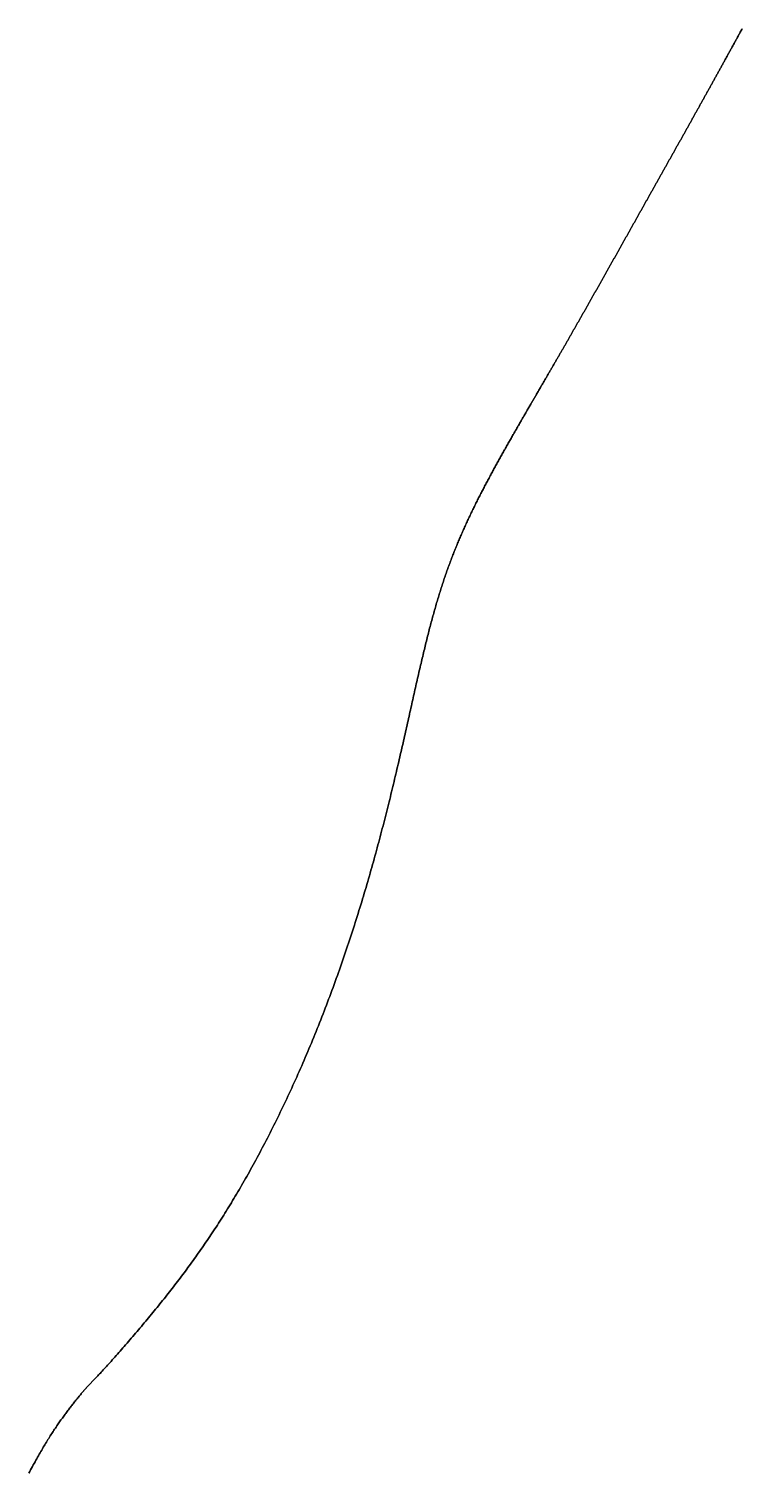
# Model space of a CAD drawing. Header units: inches. Extents: x 130170 to 284068, y 377793 to 804530.
# Drawn here: x 259094 to 259143.3, y 738365.3 to 738465.1 of the extents above; entities that cross this region are included whole.
import ezdxf

# ---------------------------------------------------------------- set-up
doc = ezdxf.new("R2010")
doc.units = ezdxf.units.IN
doc.header["$MEASUREMENT"] = 0
doc.layers.add('muni_il', color=7, linetype='Continuous')

msp = doc.modelspace()

# ---------------------------------------------------------------- linework, layer by layer
at = {"layer": 'muni_il'}
for points in [[(259093.969, 738365.237), (259094.031, 738365.354), (259094.092, 738365.469), (259094.154, 738365.583), (259094.214, 738365.695), (259094.275, 738365.806), (259094.334, 738365.915), (259094.394, 738366.023), (259094.453, 738366.13), (259094.511, 738366.235), (259094.569, 738366.338), (259094.627, 738366.441), (259094.684, 738366.541), (259094.741, 738366.641), (259094.797, 738366.739), (259094.853, 738366.835), (259094.908, 738366.93), (259094.963, 738367.024), (259095.018, 738367.116), (259095.072, 738367.207), (259095.126, 738367.297), (259095.18, 738367.386), (259095.233, 738367.473), (259095.286, 738367.559), (259095.338, 738367.643), (259095.39, 738367.727), (259095.442, 738367.809), (259095.494, 738367.89), (259095.545, 738367.97), (259095.596, 738368.048), (259095.646, 738368.126), (259095.697, 738368.203), (259095.747, 738368.278), (259095.797, 738368.353), (259095.846, 738368.426), (259095.895, 738368.499), (259095.945, 738368.571), (259095.993, 738368.641), (259096.042, 738368.711), (259096.091, 738368.78), (259096.139, 738368.849), (259096.187, 738368.916), (259096.235, 738368.983), (259096.283, 738369.049), (259096.331, 738369.115), (259096.379, 738369.18), (259096.426, 738369.244), (259096.474, 738369.308), (259096.521, 738369.371), (259096.568, 738369.434), (259096.615, 738369.497), (259096.662, 738369.559), (259096.71, 738369.62), (259096.757, 738369.681), (259096.803, 738369.742), (259096.85, 738369.802), (259096.897, 738369.862), (259096.944, 738369.922), (259096.99, 738369.981), (259097.037, 738370.04), (259097.083, 738370.099), (259097.129, 738370.157), (259097.176, 738370.215), (259097.221, 738370.273), (259097.267, 738370.33), (259097.312, 738370.386), (259097.357, 738370.442), (259097.402, 738370.497), (259097.446, 738370.552), (259097.49, 738370.605), (259097.533, 738370.658), (259097.575, 738370.71), (259097.616, 738370.76), (259097.657, 738370.809), (259097.696, 738370.856), (259097.734, 738370.902), (259097.771, 738370.946), (259097.806, 738370.987), (259097.839, 738371.026), (259097.87, 738371.062), (259097.898, 738371.095), (259097.924, 738371.124), (259097.947, 738371.149), (259098.638, 738371.872), (259098.737, 738371.975), (259098.791, 738372.032), (259098.848, 738372.093), (259098.907, 738372.157), (259098.97, 738372.224), (259099.036, 738372.295), (259099.104, 738372.369), (259099.175, 738372.446), (259099.248, 738372.526), (259099.324, 738372.608), (259099.402, 738372.694), (259099.482, 738372.782), (259099.563, 738372.873), (259099.647, 738372.966), (259099.732, 738373.061), (259099.819, 738373.159), (259099.908, 738373.258), (259099.998, 738373.36), (259100.089, 738373.463), (259100.181, 738373.568), (259100.274, 738373.674), (259100.369, 738373.781), (259100.464, 738373.89), (259100.56, 738374.001), (259100.657, 738374.112), (259100.754, 738374.224), (259100.851, 738374.338), (259100.95, 738374.452), (259101.048, 738374.566), (259101.147, 738374.682), (259101.246, 738374.798), (259101.346, 738374.915), (259101.445, 738375.032), (259101.544, 738375.149), (259101.644, 738375.267), (259101.743, 738375.386), (259101.843, 738375.504), (259101.942, 738375.623), (259102.041, 738375.742), (259102.14, 738375.861), (259102.239, 738375.98), (259102.338, 738376.099), (259102.436, 738376.218), (259102.534, 738376.337), (259102.632, 738376.457), (259102.729, 738376.576), (259102.826, 738376.695), (259102.923, 738376.815), (259103.019, 738376.934), (259103.115, 738377.053), (259103.211, 738377.173), (259103.306, 738377.292), (259103.401, 738377.411), (259103.495, 738377.53), (259103.59, 738377.65), (259103.684, 738377.769), (259103.777, 738377.888), (259103.87, 738378.008), (259103.963, 738378.127), (259104.055, 738378.247), (259104.147, 738378.366), (259104.239, 738378.486), (259104.331, 738378.606), (259104.422, 738378.726), (259104.513, 738378.846), (259104.603, 738378.967), (259104.694, 738379.088), (259104.784, 738379.208), (259104.874, 738379.33), (259104.963, 738379.451), (259105.053, 738379.573), (259105.142, 738379.695), (259105.231, 738379.818), (259105.32, 738379.941), (259105.409, 738380.065), (259105.497, 738380.188), (259105.586, 738380.313), (259105.674, 738380.438), (259105.762, 738380.563), (259105.85, 738380.689), (259105.938, 738380.816), (259106.026, 738380.943), (259106.114, 738381.071), (259106.202, 738381.199), (259106.29, 738381.328), (259106.378, 738381.458), (259106.465, 738381.588), (259106.553, 738381.72), (259106.641, 738381.852), (259106.728, 738381.984), (259106.816, 738382.118), (259106.904, 738382.252), (259106.992, 738382.388), (259107.079, 738382.524), (259107.167, 738382.66), (259107.255, 738382.798), (259107.343, 738382.937), (259107.431, 738383.076), (259107.519, 738383.217), (259107.607, 738383.358), (259107.695, 738383.501), (259107.784, 738383.644), (259107.872, 738383.788), (259107.96, 738383.933), (259108.048, 738384.079), (259108.137, 738384.226), (259108.226, 738384.375), (259108.314, 738384.524), (259108.403, 738384.674), (259108.492, 738384.825), (259108.581, 738384.977), (259108.669, 738385.13), (259108.758, 738385.284), (259108.847, 738385.439), (259108.936, 738385.595), (259109.026, 738385.753), (259109.115, 738385.911), (259109.204, 738386.07), (259109.293, 738386.23), (259109.383, 738386.391), (259109.472, 738386.554), (259109.561, 738386.717), (259109.651, 738386.881), (259109.74, 738387.046), (259109.829, 738387.213), (259109.919, 738387.38), (259110.008, 738387.548), (259110.098, 738387.717), (259110.187, 738387.887), (259110.276, 738388.058), (259110.365, 738388.23), (259110.455, 738388.403), (259110.544, 738388.577), (259110.633, 738388.752), (259110.722, 738388.928), (259110.811, 738389.105), (259110.9, 738389.282), (259110.989, 738389.461), (259111.078, 738389.64), (259111.166, 738389.821), (259111.255, 738390.002), (259111.343, 738390.184), (259111.431, 738390.366), (259111.52, 738390.55), (259111.607, 738390.734), (259111.695, 738390.92), (259111.783, 738391.105), (259111.87, 738391.292), (259111.958, 738391.48), (259112.045, 738391.668), (259112.132, 738391.857), (259112.218, 738392.047), (259112.305, 738392.237), (259112.391, 738392.428), (259112.477, 738392.62), (259112.563, 738392.812), (259112.648, 738393.006), (259112.734, 738393.199), (259112.819, 738393.394), (259112.904, 738393.588), (259112.988, 738393.784), (259113.072, 738393.98), (259113.156, 738394.177), (259113.24, 738394.374), (259113.323, 738394.571), (259113.406, 738394.769), (259113.488, 738394.968), (259113.571, 738395.167), (259113.653, 738395.367), (259113.734, 738395.567), (259113.815, 738395.767), (259113.896, 738395.968), (259113.977, 738396.169), (259114.057, 738396.37), (259114.137, 738396.572), (259114.216, 738396.774), (259114.295, 738396.977), (259114.374, 738397.18), (259114.452, 738397.383), (259114.53, 738397.586), (259114.607, 738397.789), (259114.684, 738397.993), (259114.761, 738398.197), (259114.837, 738398.401), (259114.912, 738398.606), (259114.988, 738398.81), (259115.063, 738399.015), (259115.137, 738399.22), (259115.211, 738399.424), (259115.284, 738399.629), (259115.357, 738399.834), (259115.43, 738400.039), (259115.502, 738400.244), (259115.573, 738400.45), (259115.645, 738400.655), (259115.715, 738400.86), (259115.786, 738401.065), (259115.855, 738401.27), (259115.925, 738401.474), (259115.993, 738401.679), (259116.062, 738401.884), (259116.129, 738402.088), (259116.197, 738402.293), (259116.264, 738402.497), (259116.33, 738402.701), (259116.396, 738402.905), (259116.461, 738403.109), (259116.526, 738403.312), (259116.59, 738403.515), (259116.654, 738403.718), (259116.718, 738403.921), (259116.78, 738404.123), (259116.843, 738404.325), (259116.905, 738404.527), (259116.966, 738404.728), (259117.027, 738404.929), (259117.087, 738405.13), (259117.147, 738405.33), (259117.207, 738405.53), (259117.266, 738405.729), (259117.324, 738405.929), (259117.382, 738406.127), (259117.44, 738406.325), (259117.497, 738406.523), (259117.553, 738406.72), (259117.609, 738406.917), (259117.665, 738407.113), (259117.72, 738407.308), (259117.774, 738407.503), (259117.828, 738407.698), (259117.882, 738407.892), (259117.935, 738408.085), (259117.988, 738408.278), (259118.04, 738408.47), (259118.092, 738408.662), (259118.143, 738408.853), (259118.194, 738409.043), (259118.244, 738409.232), (259118.294, 738409.421), (259118.343, 738409.61), (259118.392, 738409.797), (259118.441, 738409.984), (259118.489, 738410.17), (259118.537, 738410.356), (259118.584, 738410.54), (259118.631, 738410.724), (259118.677, 738410.907), (259118.723, 738411.09), (259118.769, 738411.272), (259118.814, 738411.452), (259118.859, 738411.633), (259118.903, 738411.812), (259118.947, 738411.99), (259118.991, 738412.168), (259119.034, 738412.345), (259119.076, 738412.521), (259119.119, 738412.696), (259119.161, 738412.871), (259119.202, 738413.044), (259119.244, 738413.217), (259119.285, 738413.389), (259119.325, 738413.56), (259119.365, 738413.73), (259119.405, 738413.899), (259119.445, 738414.068), (259119.484, 738414.235), (259119.523, 738414.402), (259119.561, 738414.567), (259119.599, 738414.732), (259119.637, 738414.896), (259119.675, 738415.059), (259119.712, 738415.221), (259119.749, 738415.383), (259119.785, 738415.543), (259119.822, 738415.702), (259119.858, 738415.861), (259119.894, 738416.018), (259119.929, 738416.175), (259119.964, 738416.331), (259119.999, 738416.486), (259120.034, 738416.639), (259120.068, 738416.792), (259120.102, 738416.944), (259120.136, 738417.095), (259120.17, 738417.246), (259120.204, 738417.395), (259120.237, 738417.543), (259120.27, 738417.691), (259120.303, 738417.837), (259120.335, 738417.983), (259120.367, 738418.128), (259120.4, 738418.271), (259120.432, 738418.414), (259120.463, 738418.556), (259120.495, 738418.697), (259120.526, 738418.837), (259120.558, 738418.977), (259120.589, 738419.115), (259120.62, 738419.253), (259120.65, 738419.389), (259120.681, 738419.525), (259120.711, 738419.66), (259120.742, 738419.793), (259120.772, 738419.926), (259120.802, 738420.059), (259120.832, 738420.19), (259120.861, 738420.32), (259120.891, 738420.45), (259120.921, 738420.579), (259120.95, 738420.706), (259120.98, 738420.833), (259121.009, 738420.959), (259121.038, 738421.085), (259121.067, 738421.209), (259121.096, 738421.333), (259121.125, 738421.456), (259121.154, 738421.578), (259121.182, 738421.699), (259121.211, 738421.82), (259121.24, 738421.939), (259121.268, 738422.058), (259121.297, 738422.176), (259121.325, 738422.294), (259121.354, 738422.41), (259121.382, 738422.526), (259121.41, 738422.641), (259121.439, 738422.755), (259121.467, 738422.869), (259121.495, 738422.982), (259121.523, 738423.094), (259121.552, 738423.205), (259121.58, 738423.316), (259121.608, 738423.426), (259121.636, 738423.535), (259121.664, 738423.644), (259121.693, 738423.752), (259121.721, 738423.859), (259121.749, 738423.966), (259121.777, 738424.072), (259121.805, 738424.177), (259121.834, 738424.282), (259121.862, 738424.386), (259121.89, 738424.489), (259121.919, 738424.592), (259121.947, 738424.694), (259121.976, 738424.796), (259122.004, 738424.897), (259122.033, 738424.997), (259122.061, 738425.097), (259122.09, 738425.196), (259122.119, 738425.295), (259122.147, 738425.393), (259122.176, 738425.491), (259122.205, 738425.588), (259122.234, 738425.684), (259122.263, 738425.781), (259122.292, 738425.876), (259122.321, 738425.971), (259122.35, 738426.066), (259122.38, 738426.16), (259122.409, 738426.253), (259122.439, 738426.346), (259122.468, 738426.439), (259122.498, 738426.531), (259122.527, 738426.623), (259122.557, 738426.714), (259122.587, 738426.805), (259122.617, 738426.895), (259122.647, 738426.985), (259122.677, 738427.075), (259122.708, 738427.164), (259122.738, 738427.253), (259122.768, 738427.341), (259122.799, 738427.429), (259122.829, 738427.516), (259122.86, 738427.604), (259122.891, 738427.691), (259122.922, 738427.777), (259122.953, 738427.863), (259122.984, 738427.949), (259123.016, 738428.034), (259123.047, 738428.12), (259123.078, 738428.204), (259123.11, 738428.289), (259123.142, 738428.373), (259123.174, 738428.457), (259123.206, 738428.54), (259123.238, 738428.624), (259123.27, 738428.706), (259123.302, 738428.789), (259123.334, 738428.872), (259123.367, 738428.954), (259123.4, 738429.035), (259123.432, 738429.117), (259123.465, 738429.198), (259123.498, 738429.279), (259123.531, 738429.36), (259123.564, 738429.441), (259123.598, 738429.521), (259123.631, 738429.601), (259123.664, 738429.681), (259123.698, 738429.761), (259123.732, 738429.84), (259123.766, 738429.919), (259123.8, 738429.998), (259123.834, 738430.077), (259123.868, 738430.156), (259123.902, 738430.234), (259123.936, 738430.312), (259123.971, 738430.39), (259124.006, 738430.468), (259124.04, 738430.546), (259124.075, 738430.623), (259124.11, 738430.7), (259124.145, 738430.777), (259124.18, 738430.854), (259124.215, 738430.931), (259124.251, 738431.008), (259124.286, 738431.084), (259124.322, 738431.16), (259124.357, 738431.236), (259124.393, 738431.312), (259124.429, 738431.388), (259124.465, 738431.463), (259124.501, 738431.539), (259124.537, 738431.614), (259124.573, 738431.689), (259124.609, 738431.764), (259124.645, 738431.839), (259124.682, 738431.914), (259124.718, 738431.989), (259124.755, 738432.063), (259124.792, 738432.137), (259124.828, 738432.212), (259124.865, 738432.286), (259124.902, 738432.36), (259124.939, 738432.433), (259124.976, 738432.507), (259125.013, 738432.581), (259125.05, 738432.654), (259125.087, 738432.727), (259125.125, 738432.8), (259125.162, 738432.873), (259125.2, 738432.946), (259125.237, 738433.019), (259125.274, 738433.092), (259125.312, 738433.164), (259125.35, 738433.237), (259125.387, 738433.309), (259125.425, 738433.381), (259125.463, 738433.453), (259125.5, 738433.525), (259125.538, 738433.597), (259125.576, 738433.669), (259125.614, 738433.74), (259125.652, 738433.812), (259125.69, 738433.883), (259125.728, 738433.954), (259125.766, 738434.025), (259125.804, 738434.096), (259125.842, 738434.167), (259125.88, 738434.238), (259125.918, 738434.308), (259125.956, 738434.379), (259125.995, 738434.449), (259126.033, 738434.52), (259126.071, 738434.59), (259126.109, 738434.66), (259126.147, 738434.729), (259126.185, 738434.799), (259126.224, 738434.869), (259126.262, 738434.938), (259126.3, 738435.008), (259126.338, 738435.077), (259126.376, 738435.146), (259126.414, 738435.215), (259126.452, 738435.284), (259126.491, 738435.352), (259126.529, 738435.421), (259126.567, 738435.489), (259126.605, 738435.557), (259126.643, 738435.625), (259126.681, 738435.693), (259126.719, 738435.761), (259126.757, 738435.829), (259126.795, 738435.897), (259126.833, 738435.964), (259126.871, 738436.031), (259126.908, 738436.098), (259126.946, 738436.165), (259126.984, 738436.232), (259127.022, 738436.299), (259127.06, 738436.365), (259127.097, 738436.432), (259127.135, 738436.498), (259127.172, 738436.564), (259127.21, 738436.63), (259127.247, 738436.696), (259127.285, 738436.762), (259127.322, 738436.827), (259127.359, 738436.892), (259127.396, 738436.957), (259127.434, 738437.023), (259127.471, 738437.087), (259127.508, 738437.152), (259127.545, 738437.217), (259127.582, 738437.281), (259127.618, 738437.345), (259127.655, 738437.409), (259127.692, 738437.473), (259127.728, 738437.537), (259127.765, 738437.6), (259127.802, 738437.664), (259127.838, 738437.727), (259127.874, 738437.79), (259127.91, 738437.853), (259127.947, 738437.915), (259127.983, 738437.978), (259128.019, 738438.04), (259128.054, 738438.102), (259128.09, 738438.164), (259128.126, 738438.226), (259128.162, 738438.288), (259128.197, 738438.349), (259128.233, 738438.411), (259128.268, 738438.472), (259128.303, 738438.533), (259128.339, 738438.593), (259128.374, 738438.654), (259128.409, 738438.714), (259128.444, 738438.775), (259128.479, 738438.835), (259128.513, 738438.895), (259128.548, 738438.954), (259128.582, 738439.014), (259128.617, 738439.073), (259128.651, 738439.132), (259128.685, 738439.191), (259128.72, 738439.25), (259128.753, 738439.308), (259128.787, 738439.367), (259128.821, 738439.425), (259128.855, 738439.483), (259128.889, 738439.541), (259128.922, 738439.599), (259128.956, 738439.656), (259128.989, 738439.714), (259129.022, 738439.771), (259129.055, 738439.828), (259129.088, 738439.885), (259129.121, 738439.941), (259129.154, 738439.998), (259129.186, 738440.054), (259129.219, 738440.11), (259129.252, 738440.166), (259129.284, 738440.222), (259129.316, 738440.277), (259129.348, 738440.332), (259129.38, 738440.388), (259129.412, 738440.443), (259129.444, 738440.497), (259129.476, 738440.552), (259129.508, 738440.606), (259129.539, 738440.661), (259129.571, 738440.715), (259129.602, 738440.769), (259129.633, 738440.823), (259129.664, 738440.876), (259129.695, 738440.93), (259129.726, 738440.983), (259129.757, 738441.036), (259129.787, 738441.089), (259129.818, 738441.141), (259129.849, 738441.194), (259129.879, 738441.247), (259129.909, 738441.299), (259129.94, 738441.351), (259129.969, 738441.403), (259130, 738441.454), (259130.029, 738441.506), (259130.059, 738441.557), (259130.089, 738441.609), (259130.118, 738441.66), (259130.148, 738441.711), (259130.177, 738441.762), (259130.207, 738441.812), (259130.236, 738441.863), (259130.265, 738441.913), (259130.294, 738441.963), (259130.323, 738442.013), (259130.352, 738442.063), (259130.38, 738442.113), (259130.409, 738442.162), (259130.438, 738442.212), (259130.466, 738442.261), (259130.494, 738442.31), (259130.523, 738442.359), (259130.551, 738442.408), (259130.579, 738442.457), (259130.607, 738442.505), (259130.635, 738442.554), (259130.663, 738442.602), (259130.69, 738442.65), (259130.718, 738442.698), (259130.746, 738442.746), (259130.773, 738442.794), (259130.8, 738442.841), (259130.828, 738442.889), (259130.855, 738442.936), (259130.882, 738442.984), (259130.909, 738443.031), (259130.936, 738443.078), (259130.963, 738443.125), (259130.99, 738443.171), (259131.017, 738443.218), (259131.044, 738443.264), (259131.07, 738443.311), (259131.097, 738443.357), (259131.123, 738443.403), (259131.15, 738443.449), (259131.176, 738443.495), (259131.202, 738443.541), (259131.229, 738443.587), (259131.255, 738443.633), (259131.281, 738443.678), (259131.307, 738443.724), (259131.333, 738443.769), (259131.359, 738443.814), (259131.384, 738443.859), (259131.41, 738443.904), (259131.436, 738443.949), (259131.462, 738443.994), (259131.487, 738444.039), (259131.513, 738444.084), (259131.538, 738444.128), (259131.564, 738444.173), (259131.589, 738444.217), (259131.614, 738444.261), (259131.64, 738444.306), (259131.665, 738444.35), (259131.69, 738444.394), (259131.715, 738444.438), (259131.74, 738444.482), (259131.765, 738444.526), (259131.79, 738444.569), (259131.815, 738444.613), (259131.84, 738444.657), (259131.865, 738444.7), (259131.889, 738444.744), (259131.914, 738444.787), (259131.939, 738444.831), (259131.963, 738444.874), (259131.988, 738444.917), (259132.013, 738444.96), (259132.037, 738445.003), (259132.062, 738445.046), (259132.086, 738445.089), (259132.111, 738445.132), (259132.135, 738445.175), (259132.159, 738445.218), (259132.184, 738445.261), (259132.208, 738445.304), (259132.232, 738445.346), (259132.256, 738445.389), (259132.28, 738445.431), (259132.304, 738445.474), (259132.329, 738445.516), (259132.353, 738445.559), (259132.377, 738445.601), (259132.401, 738445.644), (259132.425, 738445.686), (259132.449, 738445.728), (259132.473, 738445.77), (259132.497, 738445.813), (259132.521, 738445.855), (259132.544, 738445.897), (259132.568, 738445.939), (259132.592, 738445.981), (259132.616, 738446.023), (259132.64, 738446.065), (259132.663, 738446.107), (259132.687, 738446.149), (259132.711, 738446.191), (259132.735, 738446.233), (259132.758, 738446.275), (259132.782, 738446.316), (259132.806, 738446.358), (259132.829, 738446.4), (259132.853, 738446.442), (259132.876, 738446.484), (259132.9, 738446.525), (259132.924, 738446.567), (259132.947, 738446.609), (259132.971, 738446.65), (259132.994, 738446.692), (259133.018, 738446.734), (259133.041, 738446.775), (259133.065, 738446.817), (259133.088, 738446.858), (259133.112, 738446.9), (259133.135, 738446.942), (259133.159, 738446.983), (259133.182, 738447.025), (259133.206, 738447.066), (259133.229, 738447.108), (259133.253, 738447.149), (259133.276, 738447.191), (259133.299, 738447.232), (259133.323, 738447.274), (259133.346, 738447.316), (259133.37, 738447.357), (259133.393, 738447.398), (259133.417, 738447.44), (259133.44, 738447.482), (259133.463, 738447.523), (259133.487, 738447.565), (259133.51, 738447.606), (259133.534, 738447.648), (259133.557, 738447.689), (259133.58, 738447.731), (259133.604, 738447.772), (259133.627, 738447.814), (259133.651, 738447.855), (259133.674, 738447.897), (259133.697, 738447.938), (259133.721, 738447.98), (259133.744, 738448.021), (259133.768, 738448.063), (259133.791, 738448.105), (259133.814, 738448.146), (259133.838, 738448.188), (259133.861, 738448.229), (259133.885, 738448.271), (259133.908, 738448.313), (259133.931, 738448.354), (259133.955, 738448.396), (259133.978, 738448.438), (259134.002, 738448.479), (259134.025, 738448.521), (259134.049, 738448.563), (259134.072, 738448.604), (259134.096, 738448.646), (259134.119, 738448.688), (259134.143, 738448.729), (259134.166, 738448.771), (259134.19, 738448.813), (259134.213, 738448.855), (259134.236, 738448.896), (259134.26, 738448.938), (259134.283, 738448.98), (259134.307, 738449.022), (259134.331, 738449.064), (259134.354, 738449.106), (259134.378, 738449.148), (259134.401, 738449.189), (259134.425, 738449.231), (259134.448, 738449.273), (259134.472, 738449.315), (259134.495, 738449.357), (259134.519, 738449.399), (259134.543, 738449.441), (259134.566, 738449.483), (259134.59, 738449.525), (259134.613, 738449.567), (259134.637, 738449.61), (259134.661, 738449.652), (259134.684, 738449.694), (259134.708, 738449.736), (259134.732, 738449.778), (259134.755, 738449.82), (259134.779, 738449.863), (259134.803, 738449.905), (259134.826, 738449.947), (259134.85, 738449.989), (259134.874, 738450.032), (259134.898, 738450.074), (259134.921, 738450.116), (259134.945, 738450.159), (259134.969, 738450.201), (259134.993, 738450.243), (259135.017, 738450.286), (259135.04, 738450.328), (259135.064, 738450.371), (259135.088, 738450.413), (259135.112, 738450.455), (259135.136, 738450.498), (259135.159, 738450.541), (259135.183, 738450.583), (259135.207, 738450.626), (259135.231, 738450.668), (259135.255, 738450.711), (259135.279, 738450.754), (259135.303, 738450.796), (259135.327, 738450.839), (259135.351, 738450.882), (259135.375, 738450.924), (259135.399, 738450.967), (259135.423, 738451.01), (259135.447, 738451.053), (259135.471, 738451.096), (259135.495, 738451.138), (259135.519, 738451.181), (259135.543, 738451.224), (259135.567, 738451.267), (259135.591, 738451.31), (259135.615, 738451.353), (259135.639, 738451.396), (259135.663, 738451.439), (259135.687, 738451.482), (259135.711, 738451.525), (259135.735, 738451.568), (259135.759, 738451.611), (259135.784, 738451.654), (259135.808, 738451.697), (259135.832, 738451.74), (259135.856, 738451.784), (259135.88, 738451.827), (259135.904, 738451.87), (259135.929, 738451.913), (259135.953, 738451.956), (259135.977, 738452), (259136.001, 738452.043), (259136.026, 738452.086), (259136.05, 738452.129), (259136.074, 738452.173), (259136.098, 738452.216), (259136.123, 738452.26), (259136.147, 738452.303), (259136.171, 738452.346), (259136.196, 738452.39), (259136.22, 738452.433), (259136.244, 738452.477), (259136.269, 738452.52), (259136.293, 738452.564), (259136.317, 738452.607), (259136.342, 738452.651), (259136.366, 738452.694), (259136.391, 738452.738), (259136.415, 738452.782), (259136.44, 738452.825), (259136.464, 738452.869), (259136.488, 738452.913), (259136.513, 738452.956), (259136.537, 738453), (259136.562, 738453.044), (259136.586, 738453.087), (259136.611, 738453.131), (259136.635, 738453.175), (259136.66, 738453.219), (259136.684, 738453.262), (259136.709, 738453.306), (259136.734, 738453.35), (259136.758, 738453.394), (259136.783, 738453.438), (259136.807, 738453.482), (259136.832, 738453.526), (259136.856, 738453.57), (259136.881, 738453.613), (259136.906, 738453.657), (259136.93, 738453.701), (259136.955, 738453.745), (259136.98, 738453.789), (259137.004, 738453.833), (259137.029, 738453.877), (259137.054, 738453.921), (259137.078, 738453.965), (259137.103, 738454.01), (259137.128, 738454.054), (259137.152, 738454.098), (259137.177, 738454.142), (259137.202, 738454.186), (259137.227, 738454.23), (259137.251, 738454.275), (259137.276, 738454.319), (259137.301, 738454.363), (259137.326, 738454.407), (259137.351, 738454.451), (259137.375, 738454.496), (259137.4, 738454.54), (259137.425, 738454.584), (259137.45, 738454.628), (259137.475, 738454.673), (259137.5, 738454.717), (259137.524, 738454.762), (259137.549, 738454.806), (259137.574, 738454.85), (259137.599, 738454.895), (259137.624, 738454.939), (259137.649, 738454.984), (259137.674, 738455.028), (259137.699, 738455.073), (259137.724, 738455.117), (259137.749, 738455.162), (259137.774, 738455.206), (259137.798, 738455.251), (259137.823, 738455.295), (259137.848, 738455.34), (259137.873, 738455.384), (259137.898, 738455.429), (259137.923, 738455.474), (259137.948, 738455.518), (259137.973, 738455.563), (259137.998, 738455.608), (259138.024, 738455.652), (259138.049, 738455.697), (259138.074, 738455.742), (259138.099, 738455.786), (259138.124, 738455.831), (259138.149, 738455.876), (259138.174, 738455.921), (259138.199, 738455.966), (259138.224, 738456.011), (259138.25, 738456.055), (259138.275, 738456.1), (259138.3, 738456.145), (259138.325, 738456.19), (259138.35, 738456.235), (259138.375, 738456.28), (259138.4, 738456.325), (259138.426, 738456.37), (259138.451, 738456.415), (259138.476, 738456.46), (259138.502, 738456.505), (259138.527, 738456.55), (259138.552, 738456.595), (259138.577, 738456.64), (259138.603, 738456.686), (259138.628, 738456.731), (259138.653, 738456.776), (259138.679, 738456.821), (259138.704, 738456.867), (259138.729, 738456.912), (259138.755, 738456.957), (259138.78, 738457.003), (259138.806, 738457.048), (259138.831, 738457.093), (259138.856, 738457.139), (259138.882, 738457.184), (259138.907, 738457.23), (259138.933, 738457.275), (259138.958, 738457.321), (259138.984, 738457.366), (259139.009, 738457.412), (259139.035, 738457.457), (259139.06, 738457.503), (259139.086, 738457.549), (259139.111, 738457.594), (259139.137, 738457.64), (259139.163, 738457.686), (259139.188, 738457.732), (259139.214, 738457.777), (259139.24, 738457.823), (259139.265, 738457.869), (259139.291, 738457.915), (259139.317, 738457.961), (259139.342, 738458.007), (259139.368, 738458.053), (259139.394, 738458.099), (259139.42, 738458.145), (259139.446, 738458.191), (259139.471, 738458.238), (259139.497, 738458.284), (259139.523, 738458.33), (259139.549, 738458.376), (259139.575, 738458.423), (259139.601, 738458.469), (259139.627, 738458.516), (259139.653, 738458.562), (259139.679, 738458.609), (259139.705, 738458.655), (259139.731, 738458.702), (259139.757, 738458.749), (259139.783, 738458.795), (259139.809, 738458.842), (259139.835, 738458.889), (259139.861, 738458.936), (259139.887, 738458.982), (259139.914, 738459.029), (259139.94, 738459.076), (259139.966, 738459.124), (259139.992, 738459.171), (259140.019, 738459.218), (259140.045, 738459.265), (259140.071, 738459.312), (259140.098, 738459.36), (259140.124, 738459.407), (259140.15, 738459.454), (259140.177, 738459.502), (259140.203, 738459.549), (259140.23, 738459.597), (259140.256, 738459.645), (259140.283, 738459.692), (259140.31, 738459.74), (259140.336, 738459.788), (259140.363, 738459.836), (259140.39, 738459.884), (259140.416, 738459.932), (259140.443, 738459.98), (259140.47, 738460.028), (259140.497, 738460.077), (259140.524, 738460.125), (259140.551, 738460.173), (259140.577, 738460.222), (259140.604, 738460.27), (259140.631, 738460.319), (259140.658, 738460.367), (259140.686, 738460.416), (259140.713, 738460.465), (259140.74, 738460.514), (259140.767, 738460.563), (259140.794, 738460.612), (259140.821, 738460.661), (259140.849, 738460.71), (259140.876, 738460.76), (259140.903, 738460.809), (259140.931, 738460.858), (259140.958, 738460.908), (259140.986, 738460.957), (259141.013, 738461.007), (259141.041, 738461.057), (259141.069, 738461.107), (259141.096, 738461.157), (259141.124, 738461.207), (259141.152, 738461.257), (259141.179, 738461.307), (259141.207, 738461.357), (259141.235, 738461.408), (259141.263, 738461.458), (259141.291, 738461.509), (259141.319, 738461.56), (259141.347, 738461.61), (259141.375, 738461.661), (259141.403, 738461.712), (259141.432, 738461.763), (259141.46, 738461.814), (259141.488, 738461.865), (259141.516, 738461.917), (259141.545, 738461.968), (259141.573, 738462.02), (259141.602, 738462.071), (259141.63, 738462.123), (259141.659, 738462.175), (259141.688, 738462.227), (259141.716, 738462.279), (259141.745, 738462.331), (259141.774, 738462.383), (259141.803, 738462.435), (259141.832, 738462.488), (259141.861, 738462.54), (259141.89, 738462.593), (259141.919, 738462.646), (259141.948, 738462.699), (259141.977, 738462.752), (259142.006, 738462.805), (259142.036, 738462.858), (259142.065, 738462.911), (259142.094, 738462.965), (259142.124, 738463.018), (259142.153, 738463.072), (259142.183, 738463.126), (259142.213, 738463.179), (259142.242, 738463.233), (259142.272, 738463.287), (259142.302, 738463.342), (259142.332, 738463.396), (259142.361, 738463.45), (259142.391, 738463.505), (259142.422, 738463.56), (259142.452, 738463.614), (259142.482, 738463.669), (259142.512, 738463.724), (259142.542, 738463.779), (259142.573, 738463.835), (259142.603, 738463.89), (259142.634, 738463.945), (259142.664, 738464.001), (259142.695, 738464.057), (259142.725, 738464.113), (259142.756, 738464.168), (259142.787, 738464.225), (259142.817, 738464.281), (259142.848, 738464.337), (259142.879, 738464.393), (259142.91, 738464.45), (259142.941, 738464.507), (259142.973, 738464.563), (259143.004, 738464.62), (259143.035, 738464.677), (259143.066, 738464.734), (259143.098, 738464.792), (259143.129, 738464.849), (259143.161, 738464.907), (259143.192, 738464.964), (259143.224, 738465.022), (259143.256, 738465.08)], [(259143.256, 738465.08), (259143.224, 738465.022), (259143.192, 738464.964), (259143.161, 738464.907), (259143.129, 738464.849), (259143.098, 738464.792), (259143.066, 738464.734), (259143.035, 738464.677), (259143.004, 738464.62), (259142.973, 738464.563), (259142.941, 738464.507), (259142.91, 738464.45), (259142.879, 738464.393), (259142.848, 738464.337), (259142.817, 738464.281), (259142.787, 738464.225), (259142.756, 738464.168), (259142.725, 738464.113), (259142.695, 738464.057), (259142.664, 738464.001), (259142.634, 738463.945), (259142.603, 738463.89), (259142.573, 738463.835), (259142.542, 738463.779), (259142.512, 738463.724), (259142.482, 738463.669), (259142.452, 738463.614), (259142.422, 738463.56), (259142.391, 738463.505), (259142.361, 738463.45), (259142.332, 738463.396), (259142.302, 738463.342), (259142.272, 738463.287), (259142.242, 738463.233), (259142.213, 738463.179), (259142.183, 738463.126), (259142.153, 738463.072), (259142.124, 738463.018), (259142.094, 738462.965), (259142.065, 738462.911), (259142.036, 738462.858), (259142.006, 738462.805), (259141.977, 738462.752), (259141.948, 738462.699), (259141.919, 738462.646), (259141.89, 738462.593), (259141.861, 738462.54), (259141.832, 738462.488), (259141.803, 738462.435), (259141.774, 738462.383), (259141.745, 738462.331), (259141.716, 738462.279), (259141.688, 738462.227), (259141.659, 738462.175), (259141.63, 738462.123), (259141.602, 738462.071), (259141.573, 738462.02), (259141.545, 738461.968), (259141.516, 738461.917), (259141.488, 738461.865), (259141.46, 738461.814), (259141.432, 738461.763), (259141.403, 738461.712), (259141.375, 738461.661), (259141.347, 738461.61), (259141.319, 738461.56), (259141.291, 738461.509), (259141.263, 738461.458), (259141.235, 738461.408), (259141.207, 738461.357), (259141.179, 738461.307), (259141.152, 738461.257), (259141.124, 738461.207), (259141.096, 738461.157), (259141.069, 738461.107), (259141.041, 738461.057), (259141.013, 738461.007), (259140.986, 738460.957), (259140.958, 738460.908), (259140.931, 738460.858), (259140.903, 738460.809), (259140.876, 738460.76), (259140.849, 738460.71), (259140.821, 738460.661), (259140.794, 738460.612), (259140.767, 738460.563), (259140.74, 738460.514), (259140.713, 738460.465), (259140.686, 738460.416), (259140.658, 738460.367), (259140.631, 738460.319), (259140.604, 738460.27), (259140.577, 738460.222), (259140.551, 738460.173), (259140.524, 738460.125), (259140.497, 738460.077), (259140.47, 738460.028), (259140.443, 738459.98), (259140.416, 738459.932), (259140.39, 738459.884), (259140.363, 738459.836), (259140.336, 738459.788), (259140.31, 738459.74), (259140.283, 738459.692), (259140.256, 738459.645), (259140.23, 738459.597), (259140.203, 738459.549), (259140.177, 738459.502), (259140.15, 738459.454), (259140.124, 738459.407), (259140.098, 738459.36), (259140.071, 738459.312), (259140.045, 738459.265), (259140.019, 738459.218), (259139.992, 738459.171), (259139.966, 738459.124), (259139.94, 738459.076), (259139.914, 738459.029), (259139.887, 738458.982), (259139.861, 738458.936), (259139.835, 738458.889), (259139.809, 738458.842), (259139.783, 738458.795), (259139.757, 738458.749), (259139.731, 738458.702), (259139.705, 738458.655), (259139.679, 738458.609), (259139.653, 738458.562), (259139.627, 738458.516), (259139.601, 738458.469), (259139.575, 738458.423), (259139.549, 738458.376), (259139.523, 738458.33), (259139.497, 738458.284), (259139.471, 738458.238), (259139.446, 738458.191), (259139.42, 738458.145), (259139.394, 738458.099), (259139.368, 738458.053), (259139.342, 738458.007), (259139.317, 738457.961), (259139.291, 738457.915), (259139.265, 738457.869), (259139.24, 738457.823), (259139.214, 738457.777), (259139.188, 738457.732), (259139.163, 738457.686), (259139.137, 738457.64), (259139.111, 738457.594), (259139.086, 738457.549), (259139.06, 738457.503), (259139.035, 738457.457), (259139.009, 738457.412), (259138.984, 738457.366), (259138.958, 738457.321), (259138.933, 738457.275), (259138.907, 738457.23), (259138.882, 738457.184), (259138.856, 738457.139), (259138.831, 738457.093), (259138.806, 738457.048), (259138.78, 738457.003), (259138.755, 738456.957), (259138.729, 738456.912), (259138.704, 738456.867), (259138.679, 738456.821), (259138.653, 738456.776), (259138.628, 738456.731), (259138.603, 738456.686), (259138.577, 738456.64), (259138.552, 738456.595), (259138.527, 738456.55), (259138.502, 738456.505), (259138.476, 738456.46), (259138.451, 738456.415), (259138.426, 738456.37), (259138.4, 738456.325), (259138.375, 738456.28), (259138.35, 738456.235), (259138.325, 738456.19), (259138.3, 738456.145), (259138.275, 738456.1), (259138.25, 738456.055), (259138.224, 738456.011), (259138.199, 738455.966), (259138.174, 738455.921), (259138.149, 738455.876), (259138.124, 738455.831), (259138.099, 738455.786), (259138.074, 738455.742), (259138.049, 738455.697), (259138.024, 738455.652), (259137.998, 738455.608), (259137.973, 738455.563), (259137.948, 738455.518), (259137.923, 738455.474), (259137.898, 738455.429), (259137.873, 738455.384), (259137.848, 738455.34), (259137.823, 738455.295), (259137.798, 738455.251), (259137.774, 738455.206), (259137.749, 738455.162), (259137.724, 738455.117), (259137.699, 738455.073), (259137.674, 738455.028), (259137.649, 738454.984), (259137.624, 738454.939), (259137.599, 738454.895), (259137.574, 738454.85), (259137.549, 738454.806), (259137.524, 738454.762), (259137.5, 738454.717), (259137.475, 738454.673), (259137.45, 738454.628), (259137.425, 738454.584), (259137.4, 738454.54), (259137.375, 738454.496), (259137.351, 738454.451), (259137.326, 738454.407), (259137.301, 738454.363), (259137.276, 738454.319), (259137.251, 738454.275), (259137.227, 738454.23), (259137.202, 738454.186), (259137.177, 738454.142), (259137.152, 738454.098), (259137.128, 738454.054), (259137.103, 738454.01), (259137.078, 738453.965), (259137.054, 738453.921), (259137.029, 738453.877), (259137.004, 738453.833), (259136.98, 738453.789), (259136.955, 738453.745), (259136.93, 738453.701), (259136.906, 738453.657), (259136.881, 738453.613), (259136.856, 738453.57), (259136.832, 738453.526), (259136.807, 738453.482), (259136.783, 738453.438), (259136.758, 738453.394), (259136.734, 738453.35), (259136.709, 738453.306), (259136.684, 738453.262), (259136.66, 738453.219), (259136.635, 738453.175), (259136.611, 738453.131), (259136.586, 738453.087), (259136.562, 738453.044), (259136.537, 738453), (259136.513, 738452.956), (259136.488, 738452.913), (259136.464, 738452.869), (259136.44, 738452.825), (259136.415, 738452.782), (259136.391, 738452.738), (259136.366, 738452.694), (259136.342, 738452.651), (259136.317, 738452.607), (259136.293, 738452.564), (259136.269, 738452.52), (259136.244, 738452.477), (259136.22, 738452.433), (259136.196, 738452.39), (259136.171, 738452.346), (259136.147, 738452.303), (259136.123, 738452.26), (259136.098, 738452.216), (259136.074, 738452.173), (259136.05, 738452.129), (259136.026, 738452.086), (259136.001, 738452.043), (259135.977, 738452), (259135.953, 738451.956), (259135.929, 738451.913), (259135.904, 738451.87), (259135.88, 738451.827), (259135.856, 738451.784), (259135.832, 738451.74), (259135.808, 738451.697), (259135.784, 738451.654), (259135.759, 738451.611), (259135.735, 738451.568), (259135.711, 738451.525), (259135.687, 738451.482), (259135.663, 738451.439), (259135.639, 738451.396), (259135.615, 738451.353), (259135.591, 738451.31), (259135.567, 738451.267), (259135.543, 738451.224), (259135.519, 738451.181), (259135.495, 738451.138), (259135.471, 738451.096), (259135.447, 738451.053), (259135.423, 738451.01), (259135.399, 738450.967), (259135.375, 738450.924), (259135.351, 738450.882), (259135.327, 738450.839), (259135.303, 738450.796), (259135.279, 738450.754), (259135.255, 738450.711), (259135.231, 738450.668), (259135.207, 738450.626), (259135.183, 738450.583), (259135.159, 738450.541), (259135.136, 738450.498), (259135.112, 738450.455), (259135.088, 738450.413), (259135.064, 738450.371), (259135.04, 738450.328), (259135.017, 738450.286), (259134.993, 738450.243), (259134.969, 738450.201), (259134.945, 738450.159), (259134.921, 738450.116), (259134.898, 738450.074), (259134.874, 738450.032), (259134.85, 738449.989), (259134.826, 738449.947), (259134.803, 738449.905), (259134.779, 738449.863), (259134.755, 738449.82), (259134.732, 738449.778), (259134.708, 738449.736), (259134.684, 738449.694), (259134.661, 738449.652), (259134.637, 738449.61), (259134.613, 738449.567), (259134.59, 738449.525), (259134.566, 738449.483), (259134.543, 738449.441), (259134.519, 738449.399), (259134.495, 738449.357), (259134.472, 738449.315), (259134.448, 738449.273), (259134.425, 738449.231), (259134.401, 738449.189), (259134.378, 738449.148), (259134.354, 738449.106), (259134.331, 738449.064), (259134.307, 738449.022), (259134.283, 738448.98), (259134.26, 738448.938), (259134.236, 738448.896), (259134.213, 738448.855), (259134.19, 738448.813), (259134.166, 738448.771), (259134.143, 738448.729), (259134.119, 738448.688), (259134.096, 738448.646), (259134.072, 738448.604), (259134.049, 738448.563), (259134.025, 738448.521), (259134.002, 738448.479), (259133.978, 738448.438), (259133.955, 738448.396), (259133.931, 738448.354), (259133.908, 738448.313), (259133.885, 738448.271), (259133.861, 738448.229), (259133.838, 738448.188), (259133.814, 738448.146), (259133.791, 738448.105), (259133.768, 738448.063), (259133.744, 738448.021), (259133.721, 738447.98), (259133.697, 738447.938), (259133.674, 738447.897), (259133.651, 738447.855), (259133.627, 738447.814), (259133.604, 738447.772), (259133.58, 738447.731), (259133.557, 738447.689), (259133.534, 738447.648), (259133.51, 738447.606), (259133.487, 738447.565), (259133.463, 738447.523), (259133.44, 738447.482), (259133.417, 738447.44), (259133.393, 738447.398), (259133.37, 738447.357), (259133.346, 738447.316), (259133.323, 738447.274), (259133.299, 738447.232), (259133.276, 738447.191), (259133.253, 738447.149), (259133.229, 738447.108), (259133.206, 738447.066), (259133.182, 738447.025), (259133.159, 738446.983), (259133.135, 738446.942), (259133.112, 738446.9), (259133.088, 738446.858), (259133.065, 738446.817), (259133.041, 738446.775), (259133.018, 738446.734), (259132.994, 738446.692), (259132.971, 738446.65), (259132.947, 738446.609), (259132.924, 738446.567), (259132.9, 738446.525), (259132.876, 738446.484), (259132.853, 738446.442), (259132.829, 738446.4), (259132.806, 738446.358), (259132.782, 738446.316), (259132.758, 738446.275), (259132.735, 738446.233), (259132.711, 738446.191), (259132.687, 738446.149), (259132.663, 738446.107), (259132.64, 738446.065), (259132.616, 738446.023), (259132.592, 738445.981), (259132.568, 738445.939), (259132.544, 738445.897), (259132.521, 738445.855), (259132.497, 738445.813), (259132.473, 738445.77), (259132.449, 738445.728), (259132.425, 738445.686), (259132.401, 738445.644), (259132.377, 738445.601), (259132.353, 738445.559), (259132.329, 738445.516), (259132.304, 738445.474), (259132.28, 738445.431), (259132.256, 738445.389), (259132.232, 738445.346), (259132.208, 738445.304), (259132.184, 738445.261), (259132.159, 738445.218), (259132.135, 738445.175), (259132.111, 738445.132), (259132.086, 738445.089), (259132.062, 738445.046), (259132.037, 738445.003), (259132.013, 738444.96), (259131.988, 738444.917), (259131.963, 738444.874), (259131.939, 738444.831), (259131.914, 738444.787), (259131.889, 738444.744), (259131.865, 738444.7), (259131.84, 738444.657), (259131.815, 738444.613), (259131.79, 738444.569), (259131.765, 738444.526), (259131.74, 738444.482), (259131.715, 738444.438), (259131.69, 738444.394), (259131.665, 738444.35), (259131.64, 738444.306), (259131.614, 738444.261), (259131.589, 738444.217), (259131.564, 738444.173), (259131.538, 738444.128), (259131.513, 738444.084), (259131.487, 738444.039), (259131.462, 738443.994), (259131.436, 738443.949), (259131.41, 738443.904), (259131.384, 738443.859), (259131.359, 738443.814), (259131.333, 738443.769), (259131.307, 738443.724), (259131.281, 738443.678), (259131.255, 738443.633), (259131.229, 738443.587), (259131.202, 738443.541), (259131.176, 738443.495), (259131.15, 738443.449), (259131.123, 738443.403), (259131.097, 738443.357), (259131.07, 738443.311), (259131.044, 738443.264), (259131.017, 738443.218), (259130.99, 738443.171), (259130.963, 738443.125), (259130.936, 738443.078), (259130.909, 738443.031), (259130.882, 738442.984), (259130.855, 738442.936), (259130.828, 738442.889), (259130.8, 738442.841), (259130.773, 738442.794), (259130.746, 738442.746), (259130.718, 738442.698), (259130.69, 738442.65), (259130.663, 738442.602), (259130.635, 738442.554), (259130.607, 738442.505), (259130.579, 738442.457), (259130.551, 738442.408), (259130.523, 738442.359), (259130.494, 738442.31), (259130.466, 738442.261), (259130.438, 738442.212), (259130.409, 738442.162), (259130.38, 738442.113), (259130.352, 738442.063), (259130.323, 738442.013), (259130.294, 738441.963), (259130.265, 738441.913), (259130.236, 738441.863), (259130.207, 738441.812), (259130.177, 738441.762), (259130.148, 738441.711), (259130.118, 738441.66), (259130.089, 738441.609), (259130.059, 738441.557), (259130.029, 738441.506), (259130, 738441.454), (259129.969, 738441.403), (259129.94, 738441.351), (259129.909, 738441.299), (259129.879, 738441.247), (259129.849, 738441.194), (259129.818, 738441.141), (259129.787, 738441.089), (259129.757, 738441.036), (259129.726, 738440.983), (259129.695, 738440.93), (259129.664, 738440.876), (259129.633, 738440.823), (259129.602, 738440.769), (259129.571, 738440.715), (259129.539, 738440.661), (259129.508, 738440.606), (259129.476, 738440.552), (259129.444, 738440.497), (259129.412, 738440.443), (259129.38, 738440.388), (259129.348, 738440.332), (259129.316, 738440.277), (259129.284, 738440.222), (259129.252, 738440.166), (259129.219, 738440.11), (259129.186, 738440.054), (259129.154, 738439.998), (259129.121, 738439.941), (259129.088, 738439.885), (259129.055, 738439.828), (259129.022, 738439.771), (259128.989, 738439.714), (259128.956, 738439.656), (259128.922, 738439.599), (259128.889, 738439.541), (259128.855, 738439.483), (259128.821, 738439.425), (259128.787, 738439.367), (259128.753, 738439.308), (259128.72, 738439.25), (259128.685, 738439.191), (259128.651, 738439.132), (259128.617, 738439.073), (259128.582, 738439.014), (259128.548, 738438.954), (259128.513, 738438.895), (259128.479, 738438.835), (259128.444, 738438.775), (259128.409, 738438.714), (259128.374, 738438.654), (259128.339, 738438.593), (259128.303, 738438.533), (259128.268, 738438.472), (259128.233, 738438.411), (259128.197, 738438.349), (259128.162, 738438.288), (259128.126, 738438.226), (259128.09, 738438.164), (259128.054, 738438.102), (259128.019, 738438.04), (259127.983, 738437.978), (259127.947, 738437.915), (259127.91, 738437.853), (259127.874, 738437.79), (259127.838, 738437.727), (259127.802, 738437.664), (259127.765, 738437.6), (259127.728, 738437.537), (259127.692, 738437.473), (259127.655, 738437.409), (259127.618, 738437.345), (259127.582, 738437.281), (259127.545, 738437.217), (259127.508, 738437.152), (259127.471, 738437.087), (259127.434, 738437.023), (259127.396, 738436.957), (259127.359, 738436.892), (259127.322, 738436.827), (259127.285, 738436.762), (259127.247, 738436.696), (259127.21, 738436.63), (259127.172, 738436.564), (259127.135, 738436.498), (259127.097, 738436.432), (259127.06, 738436.365), (259127.022, 738436.299), (259126.984, 738436.232), (259126.946, 738436.165), (259126.908, 738436.098), (259126.871, 738436.031), (259126.833, 738435.964), (259126.795, 738435.897), (259126.757, 738435.829), (259126.719, 738435.761), (259126.681, 738435.693), (259126.643, 738435.625), (259126.605, 738435.557), (259126.567, 738435.489), (259126.529, 738435.421), (259126.491, 738435.352), (259126.452, 738435.284), (259126.414, 738435.215), (259126.376, 738435.146), (259126.338, 738435.077), (259126.3, 738435.008), (259126.262, 738434.938), (259126.224, 738434.869), (259126.185, 738434.799), (259126.147, 738434.729), (259126.109, 738434.66), (259126.071, 738434.59), (259126.033, 738434.52), (259125.995, 738434.449), (259125.956, 738434.379), (259125.918, 738434.308), (259125.88, 738434.238), (259125.842, 738434.167), (259125.804, 738434.096), (259125.766, 738434.025), (259125.728, 738433.954), (259125.69, 738433.883), (259125.652, 738433.812), (259125.614, 738433.74), (259125.576, 738433.669), (259125.538, 738433.597), (259125.5, 738433.525), (259125.463, 738433.453), (259125.425, 738433.381), (259125.387, 738433.309), (259125.35, 738433.237), (259125.312, 738433.164), (259125.274, 738433.092), (259125.237, 738433.019), (259125.2, 738432.946), (259125.162, 738432.873), (259125.125, 738432.8), (259125.087, 738432.727), (259125.05, 738432.654), (259125.013, 738432.581), (259124.976, 738432.507), (259124.939, 738432.433), (259124.902, 738432.36), (259124.865, 738432.286), (259124.828, 738432.212), (259124.792, 738432.137), (259124.755, 738432.063), (259124.718, 738431.989), (259124.682, 738431.914), (259124.645, 738431.839), (259124.609, 738431.764), (259124.573, 738431.689), (259124.537, 738431.614), (259124.501, 738431.539), (259124.465, 738431.463), (259124.429, 738431.388), (259124.393, 738431.312), (259124.357, 738431.236), (259124.322, 738431.16), (259124.286, 738431.084), (259124.251, 738431.008), (259124.215, 738430.931), (259124.18, 738430.854), (259124.145, 738430.777), (259124.11, 738430.7), (259124.075, 738430.623), (259124.04, 738430.546), (259124.006, 738430.468), (259123.971, 738430.39), (259123.936, 738430.312), (259123.902, 738430.234), (259123.868, 738430.156), (259123.834, 738430.077), (259123.8, 738429.998), (259123.766, 738429.919), (259123.732, 738429.84), (259123.698, 738429.761), (259123.664, 738429.681), (259123.631, 738429.601), (259123.598, 738429.521), (259123.564, 738429.441), (259123.531, 738429.36), (259123.498, 738429.279), (259123.465, 738429.198), (259123.432, 738429.117), (259123.4, 738429.035), (259123.367, 738428.954), (259123.334, 738428.872), (259123.302, 738428.789), (259123.27, 738428.706), (259123.238, 738428.624), (259123.206, 738428.54), (259123.174, 738428.457), (259123.142, 738428.373), (259123.11, 738428.289), (259123.078, 738428.204), (259123.047, 738428.12), (259123.016, 738428.034), (259122.984, 738427.949), (259122.953, 738427.863), (259122.922, 738427.777), (259122.891, 738427.691), (259122.86, 738427.604), (259122.829, 738427.516), (259122.799, 738427.429), (259122.768, 738427.341), (259122.738, 738427.253), (259122.708, 738427.164), (259122.677, 738427.075), (259122.647, 738426.985), (259122.617, 738426.895), (259122.587, 738426.805), (259122.557, 738426.714), (259122.527, 738426.623), (259122.498, 738426.531), (259122.468, 738426.439), (259122.439, 738426.346), (259122.409, 738426.253), (259122.38, 738426.16), (259122.35, 738426.066), (259122.321, 738425.971), (259122.292, 738425.876), (259122.263, 738425.781), (259122.234, 738425.684), (259122.205, 738425.588), (259122.176, 738425.491), (259122.147, 738425.393), (259122.119, 738425.295), (259122.09, 738425.196), (259122.061, 738425.097), (259122.033, 738424.997), (259122.004, 738424.897), (259121.976, 738424.796), (259121.947, 738424.694), (259121.919, 738424.592), (259121.89, 738424.489), (259121.862, 738424.386), (259121.834, 738424.282), (259121.805, 738424.177), (259121.777, 738424.072), (259121.749, 738423.966), (259121.721, 738423.859), (259121.693, 738423.752), (259121.664, 738423.644), (259121.636, 738423.535), (259121.608, 738423.426), (259121.58, 738423.316), (259121.552, 738423.205), (259121.523, 738423.094), (259121.495, 738422.982), (259121.467, 738422.869), (259121.439, 738422.755), (259121.41, 738422.641), (259121.382, 738422.526), (259121.354, 738422.41), (259121.325, 738422.294), (259121.297, 738422.176), (259121.268, 738422.058), (259121.24, 738421.939), (259121.211, 738421.82), (259121.182, 738421.699), (259121.154, 738421.578), (259121.125, 738421.456), (259121.096, 738421.333), (259121.067, 738421.209), (259121.038, 738421.085), (259121.009, 738420.959), (259120.98, 738420.833), (259120.95, 738420.706), (259120.921, 738420.579), (259120.891, 738420.45), (259120.861, 738420.32), (259120.832, 738420.19), (259120.802, 738420.059), (259120.772, 738419.926), (259120.742, 738419.793), (259120.711, 738419.66), (259120.681, 738419.525), (259120.65, 738419.389), (259120.62, 738419.253), (259120.589, 738419.115), (259120.558, 738418.977), (259120.526, 738418.837), (259120.495, 738418.697), (259120.463, 738418.556), (259120.432, 738418.414), (259120.4, 738418.271), (259120.367, 738418.128), (259120.335, 738417.983), (259120.303, 738417.837), (259120.27, 738417.691), (259120.237, 738417.543), (259120.204, 738417.395), (259120.17, 738417.246), (259120.136, 738417.095), (259120.102, 738416.944), (259120.068, 738416.792), (259120.034, 738416.639), (259119.999, 738416.486), (259119.964, 738416.331), (259119.929, 738416.175), (259119.894, 738416.018), (259119.858, 738415.861), (259119.822, 738415.702), (259119.785, 738415.543), (259119.749, 738415.383), (259119.712, 738415.221), (259119.675, 738415.059), (259119.637, 738414.896), (259119.599, 738414.732), (259119.561, 738414.567), (259119.523, 738414.402), (259119.484, 738414.235), (259119.445, 738414.068), (259119.405, 738413.899), (259119.365, 738413.73), (259119.325, 738413.56), (259119.285, 738413.389), (259119.244, 738413.217), (259119.202, 738413.044), (259119.161, 738412.871), (259119.119, 738412.696), (259119.076, 738412.521), (259119.034, 738412.345), (259118.991, 738412.168), (259118.947, 738411.99), (259118.903, 738411.812), (259118.859, 738411.633), (259118.814, 738411.452), (259118.769, 738411.272), (259118.723, 738411.09), (259118.677, 738410.907), (259118.631, 738410.724), (259118.584, 738410.54), (259118.537, 738410.356), (259118.489, 738410.17), (259118.441, 738409.984), (259118.392, 738409.797), (259118.343, 738409.61), (259118.294, 738409.421), (259118.244, 738409.232), (259118.194, 738409.043), (259118.143, 738408.853), (259118.092, 738408.662), (259118.04, 738408.47), (259117.988, 738408.278), (259117.935, 738408.085), (259117.882, 738407.892), (259117.828, 738407.698), (259117.774, 738407.503), (259117.72, 738407.308), (259117.665, 738407.113), (259117.609, 738406.917), (259117.553, 738406.72), (259117.497, 738406.523), (259117.44, 738406.325), (259117.382, 738406.127), (259117.324, 738405.929), (259117.266, 738405.729), (259117.207, 738405.53), (259117.147, 738405.33), (259117.087, 738405.13), (259117.027, 738404.929), (259116.966, 738404.728), (259116.905, 738404.527), (259116.843, 738404.325), (259116.78, 738404.123), (259116.718, 738403.921), (259116.654, 738403.718), (259116.59, 738403.515), (259116.526, 738403.312), (259116.461, 738403.109), (259116.396, 738402.905), (259116.33, 738402.701), (259116.264, 738402.497), (259116.197, 738402.293), (259116.129, 738402.088), (259116.062, 738401.884), (259115.993, 738401.679), (259115.925, 738401.474), (259115.855, 738401.27), (259115.786, 738401.065), (259115.715, 738400.86), (259115.645, 738400.655), (259115.573, 738400.45), (259115.502, 738400.244), (259115.43, 738400.039), (259115.357, 738399.834), (259115.284, 738399.629), (259115.211, 738399.424), (259115.137, 738399.22), (259115.063, 738399.015), (259114.988, 738398.81), (259114.912, 738398.606), (259114.837, 738398.401), (259114.761, 738398.197), (259114.684, 738397.993), (259114.607, 738397.789), (259114.53, 738397.586), (259114.452, 738397.383), (259114.374, 738397.18), (259114.295, 738396.977), (259114.216, 738396.774), (259114.137, 738396.572), (259114.057, 738396.37), (259113.977, 738396.169), (259113.896, 738395.968), (259113.815, 738395.767), (259113.734, 738395.567), (259113.653, 738395.367), (259113.571, 738395.167), (259113.488, 738394.968), (259113.406, 738394.769), (259113.323, 738394.571), (259113.24, 738394.374), (259113.156, 738394.177), (259113.072, 738393.98), (259112.988, 738393.784), (259112.904, 738393.588), (259112.819, 738393.394), (259112.734, 738393.199), (259112.648, 738393.006), (259112.563, 738392.812), (259112.477, 738392.62), (259112.391, 738392.428), (259112.305, 738392.237), (259112.218, 738392.047), (259112.132, 738391.857), (259112.045, 738391.668), (259111.958, 738391.48), (259111.87, 738391.292), (259111.783, 738391.105), (259111.695, 738390.92), (259111.607, 738390.734), (259111.52, 738390.55), (259111.431, 738390.366), (259111.343, 738390.184), (259111.255, 738390.002), (259111.166, 738389.821), (259111.078, 738389.64), (259110.989, 738389.461), (259110.9, 738389.282), (259110.811, 738389.105), (259110.722, 738388.928), (259110.633, 738388.752), (259110.544, 738388.577), (259110.455, 738388.403), (259110.365, 738388.23), (259110.276, 738388.058), (259110.187, 738387.887), (259110.098, 738387.717), (259110.008, 738387.548), (259109.919, 738387.38), (259109.829, 738387.213), (259109.74, 738387.046), (259109.651, 738386.881), (259109.561, 738386.717), (259109.472, 738386.554), (259109.383, 738386.391), (259109.293, 738386.23), (259109.204, 738386.07), (259109.115, 738385.911), (259109.026, 738385.753), (259108.936, 738385.595), (259108.847, 738385.439), (259108.758, 738385.284), (259108.669, 738385.13), (259108.581, 738384.977), (259108.492, 738384.825), (259108.403, 738384.674), (259108.314, 738384.524), (259108.226, 738384.375), (259108.137, 738384.226), (259108.048, 738384.079), (259107.96, 738383.933), (259107.872, 738383.788), (259107.784, 738383.644), (259107.695, 738383.501), (259107.607, 738383.358), (259107.519, 738383.217), (259107.431, 738383.076), (259107.343, 738382.937), (259107.255, 738382.798), (259107.167, 738382.66), (259107.079, 738382.524), (259106.992, 738382.388), (259106.904, 738382.252), (259106.816, 738382.118), (259106.728, 738381.984), (259106.641, 738381.852), (259106.553, 738381.72), (259106.465, 738381.588), (259106.378, 738381.458), (259106.29, 738381.328), (259106.202, 738381.199), (259106.114, 738381.071), (259106.026, 738380.943), (259105.938, 738380.816), (259105.85, 738380.689), (259105.762, 738380.563), (259105.674, 738380.438), (259105.586, 738380.313), (259105.497, 738380.188), (259105.409, 738380.065), (259105.32, 738379.941), (259105.231, 738379.818), (259105.142, 738379.695), (259105.053, 738379.573), (259104.963, 738379.451), (259104.874, 738379.33), (259104.784, 738379.208), (259104.694, 738379.088), (259104.603, 738378.967), (259104.513, 738378.846), (259104.422, 738378.726), (259104.331, 738378.606), (259104.239, 738378.486), (259104.147, 738378.366), (259104.055, 738378.247), (259103.963, 738378.127), (259103.87, 738378.008), (259103.777, 738377.888), (259103.684, 738377.769), (259103.59, 738377.65), (259103.495, 738377.53), (259103.401, 738377.411), (259103.306, 738377.292), (259103.211, 738377.173), (259103.115, 738377.053), (259103.019, 738376.934), (259102.923, 738376.815), (259102.826, 738376.695), (259102.729, 738376.576), (259102.632, 738376.457), (259102.534, 738376.337), (259102.436, 738376.218), (259102.338, 738376.099), (259102.239, 738375.98), (259102.14, 738375.861), (259102.041, 738375.742), (259101.942, 738375.623), (259101.843, 738375.504), (259101.743, 738375.386), (259101.644, 738375.267), (259101.544, 738375.149), (259101.445, 738375.032), (259101.346, 738374.915), (259101.246, 738374.798), (259101.147, 738374.682), (259101.048, 738374.566), (259100.95, 738374.452), (259100.851, 738374.338), (259100.754, 738374.224), (259100.657, 738374.112), (259100.56, 738374.001), (259100.464, 738373.89), (259100.369, 738373.781), (259100.274, 738373.674), (259100.181, 738373.568), (259100.089, 738373.463), (259099.998, 738373.36), (259099.908, 738373.258), (259099.819, 738373.159), (259099.732, 738373.061), (259099.647, 738372.966), (259099.563, 738372.873), (259099.482, 738372.782), (259099.402, 738372.694), (259099.324, 738372.608), (259099.248, 738372.526), (259099.175, 738372.446), (259099.104, 738372.369), (259099.036, 738372.295), (259098.97, 738372.224), (259098.907, 738372.157), (259098.848, 738372.093), (259098.791, 738372.032), (259098.737, 738371.975), (259098.638, 738371.872), (259097.947, 738371.149), (259097.924, 738371.124), (259097.898, 738371.095), (259097.87, 738371.062), (259097.839, 738371.026), (259097.806, 738370.987), (259097.771, 738370.946), (259097.734, 738370.902), (259097.696, 738370.856), (259097.657, 738370.809), (259097.616, 738370.76), (259097.575, 738370.71), (259097.533, 738370.658), (259097.49, 738370.605), (259097.446, 738370.552), (259097.402, 738370.497), (259097.357, 738370.442), (259097.312, 738370.386), (259097.267, 738370.33), (259097.221, 738370.273), (259097.176, 738370.215), (259097.129, 738370.157), (259097.083, 738370.099), (259097.037, 738370.04), (259096.99, 738369.981), (259096.944, 738369.922), (259096.897, 738369.862), (259096.85, 738369.802), (259096.803, 738369.742), (259096.757, 738369.681), (259096.71, 738369.62), (259096.662, 738369.559), (259096.615, 738369.497), (259096.568, 738369.434), (259096.521, 738369.371), (259096.474, 738369.308), (259096.426, 738369.244), (259096.379, 738369.18), (259096.331, 738369.115), (259096.283, 738369.049), (259096.235, 738368.983), (259096.187, 738368.916), (259096.139, 738368.849), (259096.091, 738368.78), (259096.042, 738368.711), (259095.993, 738368.641), (259095.945, 738368.571), (259095.895, 738368.499), (259095.846, 738368.426), (259095.797, 738368.353), (259095.747, 738368.278), (259095.697, 738368.203), (259095.646, 738368.126), (259095.596, 738368.048), (259095.545, 738367.97), (259095.494, 738367.89), (259095.442, 738367.809), (259095.39, 738367.727), (259095.338, 738367.643), (259095.286, 738367.559), (259095.233, 738367.473), (259095.18, 738367.386), (259095.126, 738367.297), (259095.072, 738367.207), (259095.018, 738367.116), (259094.963, 738367.024), (259094.908, 738366.93), (259094.853, 738366.835), (259094.797, 738366.739), (259094.741, 738366.641), (259094.684, 738366.541), (259094.627, 738366.441), (259094.569, 738366.338), (259094.511, 738366.235), (259094.453, 738366.13), (259094.394, 738366.023), (259094.334, 738365.915), (259094.275, 738365.806), (259094.214, 738365.695), (259094.154, 738365.583), (259094.092, 738365.469), (259094.031, 738365.354), (259093.969, 738365.237)]]:
    msp.add_lwpolyline(points, dxfattribs=at)

doc.saveas('drawing.dxf')
